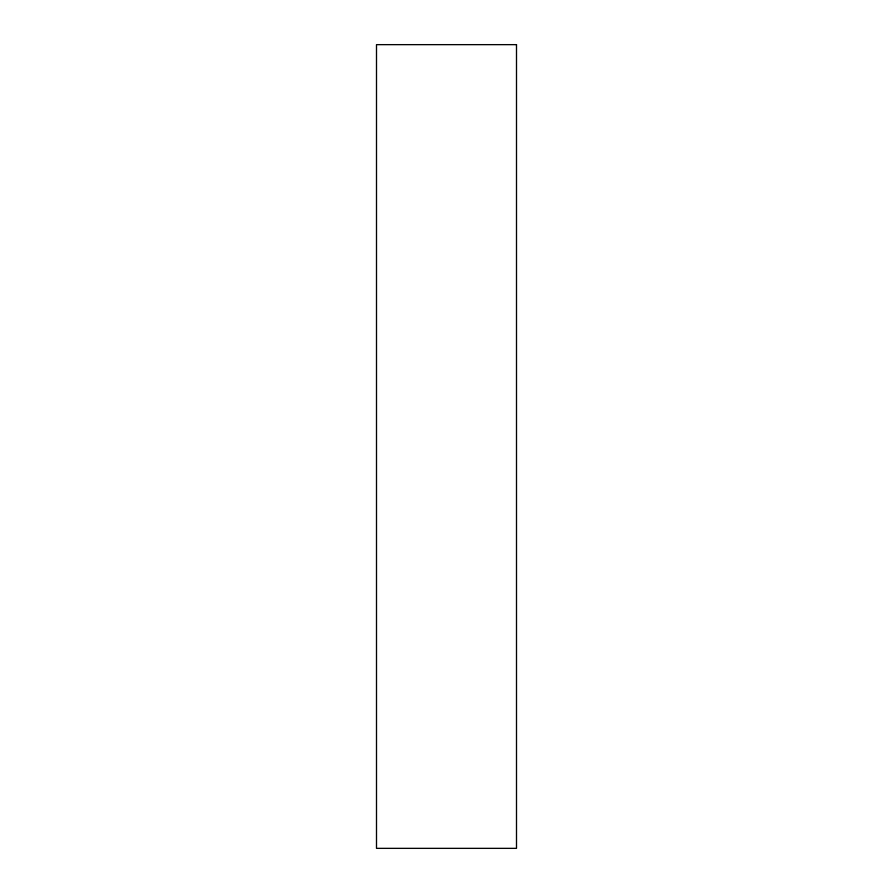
<?xml version="1.0" encoding="UTF-8"?>
<svg xmlns="http://www.w3.org/2000/svg" width="893" height="893" viewBox="0 0 893 893"><rect width="100%" height="100%" fill="white"/><g stroke="black" fill="none" stroke-linecap="round" stroke-linejoin="round"><path stroke-width="1.34" d="M516.5 44.65L376.5 44.65L376.5 848.35L516.5 848.35L516.5 44.65"/></g></svg>
